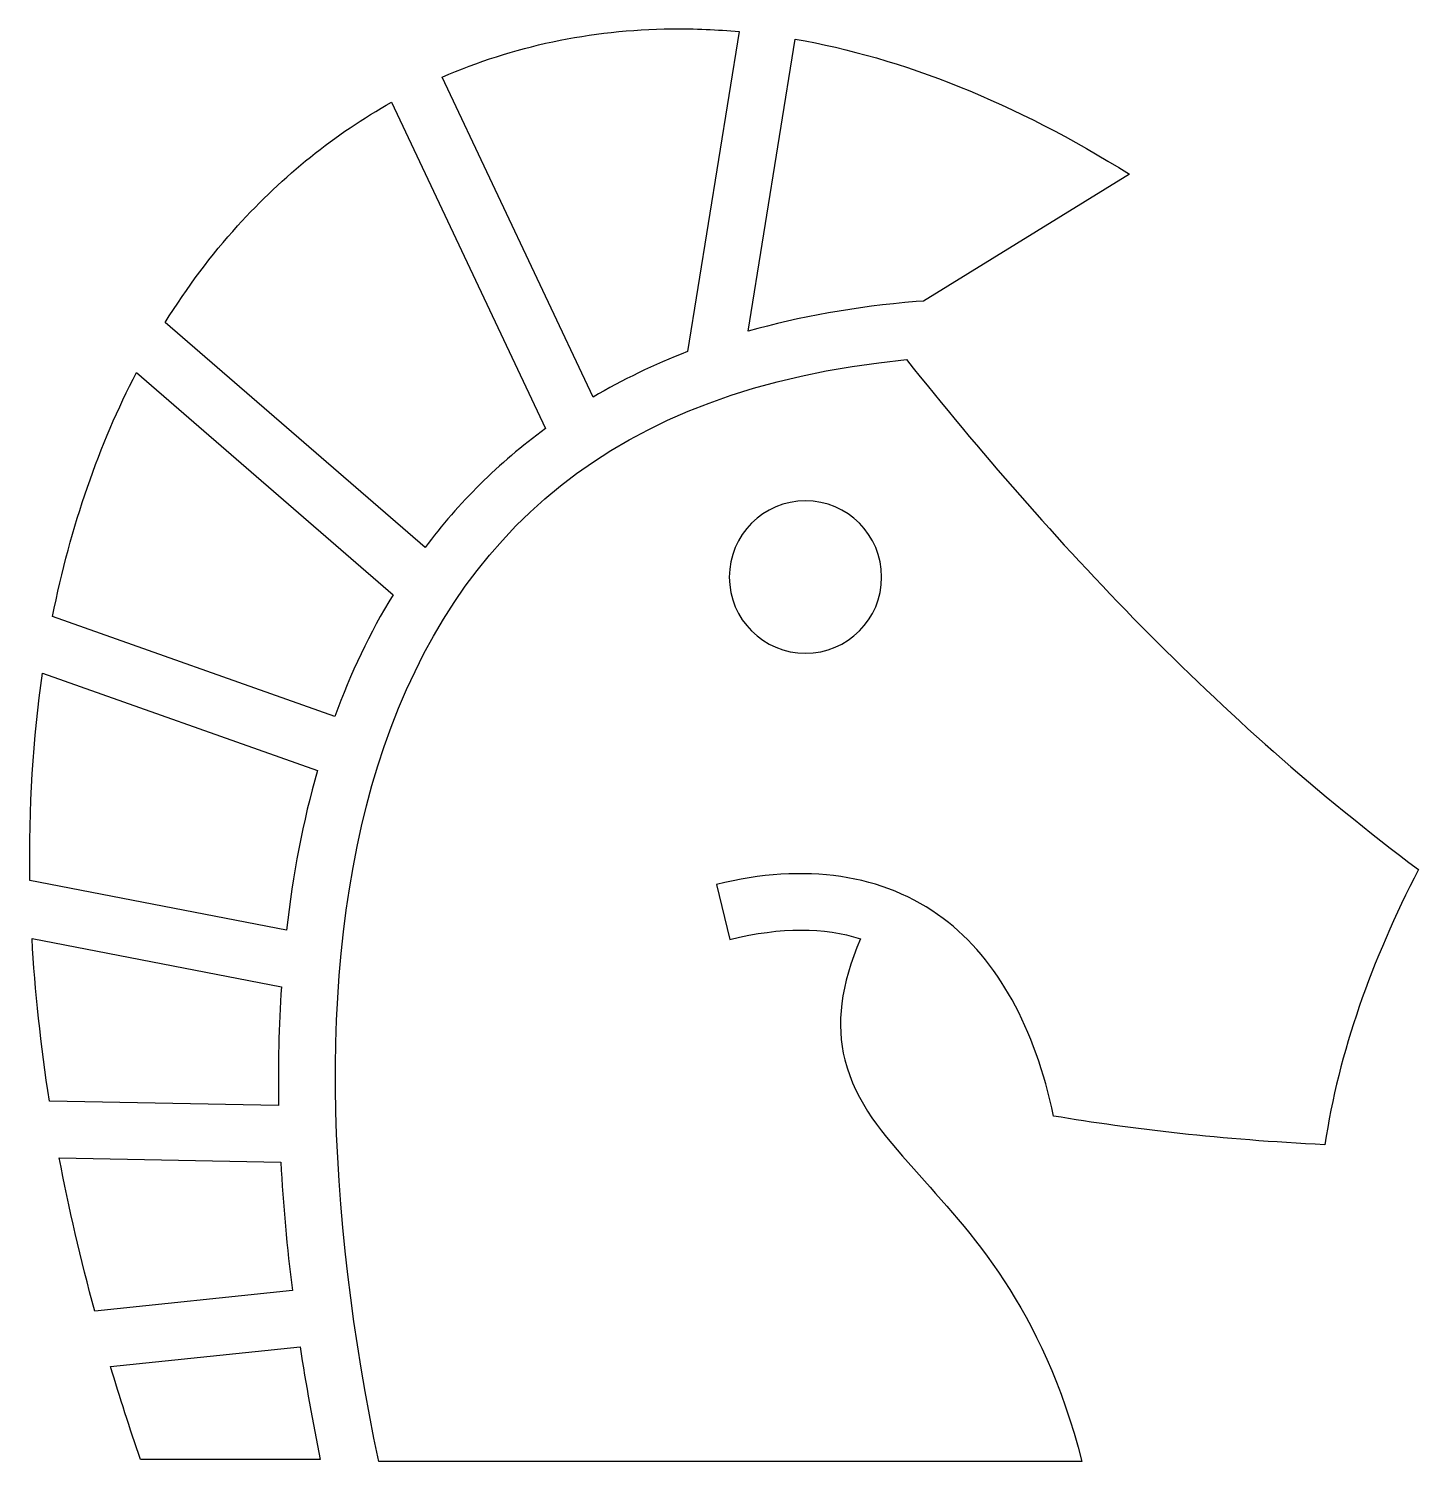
# Model space of a CAD drawing. Header units: centimetres. Extents: x -9.8 to 9.6, y -10 to 10.
import ezdxf

# ---------------------------------------------------------------- set-up
doc = ezdxf.new("R2010")
doc.units = ezdxf.units.CM
doc.header["$MEASUREMENT"] = 0
doc.layers.add('Layer 1', color=7, linetype='Continuous')

msp = doc.modelspace()

# ---------------------------------------------------------------- linework, layer by layer
at = {"layer": 'Layer 1'}
for points, knots in [([(-0.83678, 9.9556), (-1.97532, 9.94316), (-3.04824, 9.71153), (-4.031, 9.28353), (-4.031, 9.28353), (-4.031, 9.28353), (-1.93045, 4.82823), (-1.93045, 4.82823), (-1.93045, 4.82823), (-1.52467, 5.06787), (-1.0865, 5.2804), (-0.6154, 5.46201), (-0.6154, 5.46201), (-0.6154, 5.46201), (0.10415, 9.91609), (0.10415, 9.91609), (0.10415, 9.91609), (-0.05061, 9.93043), (-0.20452, 9.94131), (-0.35717, 9.94772), (-0.35717, 9.94772), (-0.51804, 9.95447), (-0.67828, 9.95742), (-0.83679, 9.95565), (-0.83679, 9.95565), (-0.83679, 9.95565), (-0.83678, 9.9556), (-0.83678, 9.9556)], [0, 0, 0, 0, 0.125, 0.125, 0.125, 0.125, 0.25, 0.25, 0.25, 0.25, 0.375, 0.375, 0.375, 0.375, 0.5, 0.5, 0.5, 0.5, 0.625, 0.625, 0.625, 0.625, 0.75, 0.75, 0.75, 0.75, 1, 1, 1, 1]), ([(0.88422, 9.81194), (0.88422, 9.81194), (0.22792, 5.74408), (0.22792, 5.74408), (0.22792, 5.74408), (0.94047, 5.94762), (1.72012, 6.08842), (2.56951, 6.15775), (2.56951, 6.15775), (2.56951, 6.15775), (2.66974, 6.16576), (2.66974, 6.16576), (2.66974, 6.16576), (2.66974, 6.16576), (5.53843, 7.93019), (5.53843, 7.93019), (5.53843, 7.93019), (3.94128, 8.9337), (2.37246, 9.55155), (0.88418, 9.81189), (0.88418, 9.81189), (0.88418, 9.81189), (0.88422, 9.81194), (0.88422, 9.81194)], [0, 0, 0, 0, 0.14285714, 0.14285714, 0.14285714, 0.14285714, 0.28571429, 0.28571429, 0.28571429, 0.28571429, 0.42857143, 0.42857143, 0.42857143, 0.42857143, 0.57142857, 0.57142857, 0.57142857, 0.57142857, 0.71428571, 0.71428571, 0.71428571, 0.71428571, 1, 1, 1, 1]), ([(-4.73736, 8.93303), (-5.52628, 8.49179), (-6.24685, 7.91451), (-6.88131, 7.21199), (-6.88131, 7.21199), (-7.24741, 6.80663), (-7.58492, 6.35695), (-7.89068, 5.86662), (-7.89068, 5.86662), (-7.89068, 5.86662), (-4.27212, 2.73438), (-4.27212, 2.73438), (-4.27212, 2.73438), (-3.80583, 3.35602), (-3.24828, 3.91331), (-2.59468, 4.39074), (-2.59468, 4.39074), (-2.59468, 4.39074), (-4.73732, 8.93307), (-4.73732, 8.93307), (-4.73732, 8.93307), (-4.73732, 8.93307), (-4.73736, 8.93303), (-4.73736, 8.93303)], [0, 0, 0, 0, 0.14285714, 0.14285714, 0.14285714, 0.14285714, 0.28571429, 0.28571429, 0.28571429, 0.28571429, 0.42857143, 0.42857143, 0.42857143, 0.42857143, 0.57142857, 0.57142857, 0.57142857, 0.57142857, 0.71428571, 0.71428571, 0.71428571, 0.71428571, 1, 1, 1, 1]), ([(2.43119, 5.35002), (-1.71856, 4.94934), (-3.84222, 2.85831), (-4.84013, -0.03559), (-4.84013, -0.03559), (-5.82509, -2.89171), (-5.63639, -6.55391), (-4.91662, -9.98597), (-4.91662, -9.98597), (-4.91662, -9.98597), (4.87563, -9.98589), (4.87563, -9.98589), (4.87563, -9.98589), (4.32112, -7.82213), (3.3233, -6.80044), (2.53396, -5.91542), (2.53396, -5.91542), (2.11059, -5.44074), (1.72619, -4.99321), (1.57464, -4.39864), (1.57464, -4.39864), (1.44927, -3.90709), (1.51518, -3.35549), (1.79206, -2.71192), (1.79206, -2.71192), (1.29013, -2.55126), (0.69287, -2.54439), (-0.02643, -2.71985), (-0.02643, -2.71985), (-0.02643, -2.71985), (-0.21222, -1.95425), (-0.21222, -1.95425), (-0.21222, -1.95425), (1.02161, -1.6533), (2.11823, -1.8078), (2.94506, -2.4299), (2.94506, -2.4299), (3.7142, -3.00866), (4.21845, -3.95427), (4.48153, -5.17875), (4.48153, -5.17875), (5.58186, -5.36471), (6.81355, -5.50699), (8.25957, -5.57935), (8.25957, -5.57935), (8.45089, -4.28901), (8.91263, -3.01229), (9.56151, -1.74734), (9.56151, -1.74734), (6.743, 0.36241), (4.47428, 2.80161), (2.43116, 5.35004), (2.43116, 5.35004), (2.43116, 5.35004), (2.43119, 5.35002), (2.43119, 5.35002)], [0, 0, 0, 0, 0.06666667, 0.06666667, 0.06666667, 0.06666667, 0.13333333, 0.13333333, 0.13333333, 0.13333333, 0.2, 0.2, 0.2, 0.2, 0.26666667, 0.26666667, 0.26666667, 0.26666667, 0.33333333, 0.33333333, 0.33333333, 0.33333333, 0.4, 0.4, 0.4, 0.4, 0.46666667, 0.46666667, 0.46666667, 0.46666667, 0.53333333, 0.53333333, 0.53333333, 0.53333333, 0.6, 0.6, 0.6, 0.6, 0.66666667, 0.66666667, 0.66666667, 0.66666667, 0.73333333, 0.73333333, 0.73333333, 0.73333333, 0.8, 0.8, 0.8, 0.8, 0.86666667, 0.86666667, 0.86666667, 0.86666667, 1, 1, 1, 1]), ([(-8.29001, 5.16954), (-8.80889, 4.17606), (-9.20653, 3.03888), (-9.46017, 1.77236), (-9.46017, 1.77236), (-9.46017, 1.77236), (-5.52674, 0.38217), (-5.52674, 0.38217), (-5.52674, 0.38217), (-5.30987, 0.97885), (-5.04248, 1.54736), (-4.71754, 2.07817), (-4.71754, 2.07817), (-4.71754, 2.07817), (-8.29001, 5.16959), (-8.29001, 5.16959), (-8.29001, 5.16959), (-8.29001, 5.16959), (-8.29001, 5.16954), (-8.29001, 5.16954)], [0, 0, 0, 0, 0.16666667, 0.16666667, 0.16666667, 0.16666667, 0.33333333, 0.33333333, 0.33333333, 0.33333333, 0.5, 0.5, 0.5, 0.5, 0.66666667, 0.66666667, 0.66666667, 0.66666667, 1, 1, 1, 1]), ([(1.02649, 3.38398), (1.6125, 3.38398), (2.08727, 2.90917), (2.08727, 2.3232), (2.08727, 2.3232), (2.08727, 1.73715), (1.61246, 1.26242), (1.02649, 1.26242), (1.02649, 1.26242), (0.44048, 1.26242), (-0.03429, 1.73715), (-0.03429, 2.3232), (-0.03429, 2.3232), (-0.03429, 2.90921), (0.44052, 3.38398), (1.02649, 3.38398)], [0, 0, 0, 0, 0.2, 0.2, 0.2, 0.2, 0.4, 0.4, 0.4, 0.4, 0.6, 0.6, 0.6, 0.6, 1, 1, 1, 1]), ([(-9.59718, 0.98568), (-9.72988, 0.08181), (-9.792, -0.88164), (-9.77504, -1.90021), (-9.77504, -1.90021), (-9.77504, -1.90021), (-6.2013, -2.59071), (-6.2013, -2.59071), (-6.2013, -2.59071), (-6.11389, -1.82452), (-5.97401, -1.07996), (-5.77043, -0.36761), (-5.77043, -0.36761), (-5.77043, -0.36761), (-9.59717, 0.98569), (-9.59717, 0.98569), (-9.59717, 0.98569), (-9.59717, 0.98569), (-9.59718, 0.98568), (-9.59718, 0.98568)], [0, 0, 0, 0, 0.16666667, 0.16666667, 0.16666667, 0.16666667, 0.33333333, 0.33333333, 0.33333333, 0.33333333, 0.5, 0.5, 0.5, 0.5, 0.66666667, 0.66666667, 0.66666667, 0.66666667, 1, 1, 1, 1]), ([(-9.74476, -2.70798), (-9.70394, -3.43647), (-9.62433, -4.1912), (-9.50229, -4.9705), (-9.50229, -4.9705), (-9.50229, -4.9705), (-6.31068, -5.03249), (-6.31068, -5.03249), (-6.31068, -5.03249), (-6.32105, -4.47587), (-6.30857, -3.92318), (-6.27248, -3.37993), (-6.27248, -3.37993), (-6.27248, -3.37993), (-9.74476, -2.70803), (-9.74476, -2.70803), (-9.74476, -2.70803), (-9.74476, -2.70803), (-9.74476, -2.70798), (-9.74476, -2.70798)], [0, 0, 0, 0, 0.16666667, 0.16666667, 0.16666667, 0.16666667, 0.33333333, 0.33333333, 0.33333333, 0.33333333, 0.5, 0.5, 0.5, 0.5, 0.66666667, 0.66666667, 0.66666667, 0.66666667, 1, 1, 1, 1]), ([(-9.36525, -5.76116), (-9.23398, -6.45499), (-9.06944, -7.16771), (-8.87104, -7.89722), (-8.87104, -7.89722), (-8.87104, -7.89722), (-6.11958, -7.60871), (-6.11958, -7.60871), (-6.11958, -7.60871), (-6.19401, -7.01195), (-6.24836, -6.41472), (-6.28041, -5.82049), (-6.28041, -5.82049), (-6.28041, -5.82049), (-9.36525, -5.76124), (-9.36525, -5.76124), (-9.36525, -5.76124), (-9.36525, -5.76124), (-9.36525, -5.76116), (-9.36525, -5.76116)], [0, 0, 0, 0, 0.16666667, 0.16666667, 0.16666667, 0.16666667, 0.33333333, 0.33333333, 0.33333333, 0.33333333, 0.5, 0.5, 0.5, 0.5, 0.66666667, 0.66666667, 0.66666667, 0.66666667, 1, 1, 1, 1]), ([(-6.01163, -8.39008), (-6.01163, -8.39008), (-8.65101, -8.6667), (-8.65101, -8.6667), (-8.65101, -8.6667), (-8.52311, -9.09277), (-8.38472, -9.52376), (-8.23329, -9.96083), (-8.23329, -9.96083), (-8.23329, -9.96083), (-5.73088, -9.96083), (-5.73088, -9.96083), (-5.73088, -9.96083), (-5.83693, -9.4414), (-5.93118, -8.917), (-6.01155, -8.39007), (-6.01155, -8.39007), (-6.01155, -8.39007), (-6.01163, -8.39008), (-6.01163, -8.39008)], [0, 0, 0, 0, 0.16666667, 0.16666667, 0.16666667, 0.16666667, 0.33333333, 0.33333333, 0.33333333, 0.33333333, 0.5, 0.5, 0.5, 0.5, 0.66666667, 0.66666667, 0.66666667, 0.66666667, 1, 1, 1, 1])]:
    msp.add_open_spline(points, degree=3, knots=knots, dxfattribs=at)

doc.saveas('drawing.dxf')
